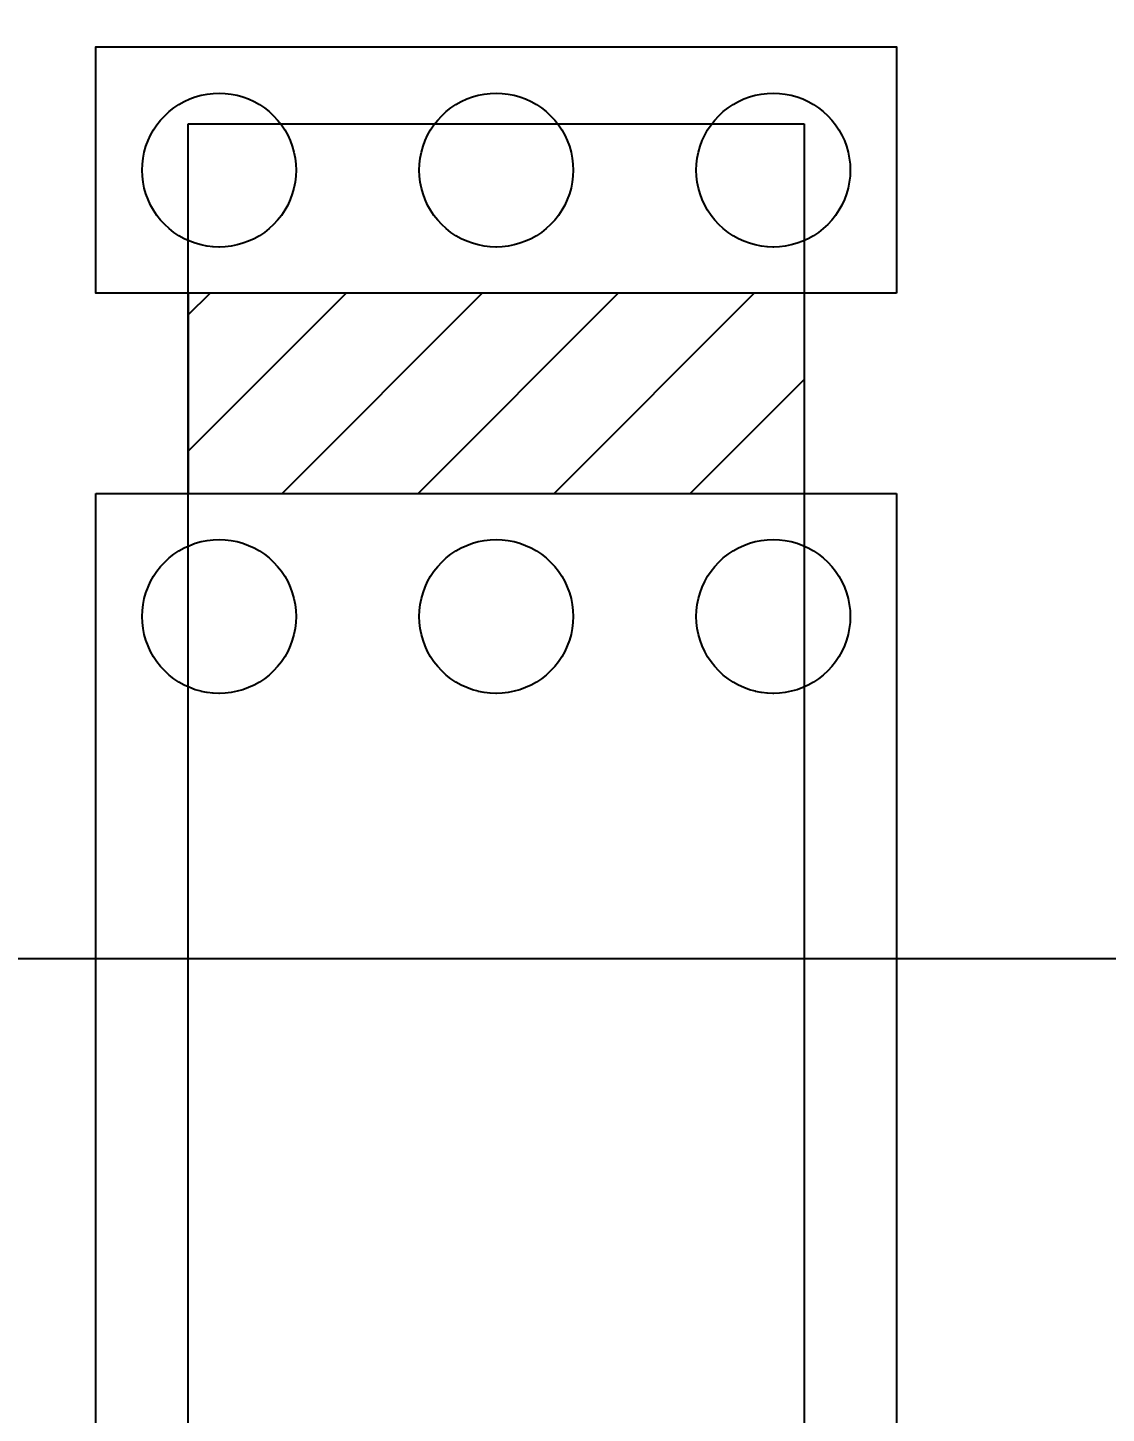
# Model space of a CAD drawing. Extents: x 98 to 785, y 191 to 514.
# Drawn here: x 174.124 to 175.526, y 415.689 to 417.489 of the extents above; entities that cross this region are included whole.
import ezdxf

# ---------------------------------------------------------------- set-up
doc = ezdxf.new("R2010")
doc.units = 0
doc.header["$LTSCALE"] = 12.7
doc.header["$MEASUREMENT"] = 0
doc.header["$PDMODE"] = 2
doc.linetypes.add('PHANTOM', pattern=[2.5, 1.25, -0.25, 0.25, -0.25, 0.25, -0.25])
doc.layers.get('0').update_dxf_attribs({"linetype": 'CONTINUOUS'})
doc.layers.get('DEFPOINTS').update_dxf_attribs({"linetype": 'CONTINUOUS'})
for name, color, linetype in [('SH-01_CU POST', 2, 'CONTINUOUS'), ('SH-01_DIM', 4, 'CONTINUOUS'), ('SH-01_HATCH', 10, 'CONTINUOUS'), ('SH-01_HIDDEN', 6, 'CONTINUOUS'), ('SH-01_NOTES', 3, 'CONTINUOUS'), ('SH-01_OBJECT', 7, 'CONTINUOUS'), ('SH-01_PHANTOM', 1, 'PHANTOM')]:
    doc.layers.add(name, color=color, linetype=linetype)
doc.styles.get("Standard").update_dxf_attribs({"font": 'simplex.shx', "width": 0.82})
doc.dimstyles.get("Standard").update_dxf_attribs({"dimtxt": 0.18, "dimasz": 0.18, "dimexe": 0.18, "dimexo": 0.0625, "dimgap": 0.09, "dimtad": 0, "dimtih": 1, "dimtoh": 1, "dimdec": 4, "dimzin": 0, "dimdsep": 46, "dimtxsty": 'STANDARD', "dimcen": 0.09, "dimadec": 0, "dimazin": 0, "dimtfac": 1, "dimtdec": 4, "dimtofl": 0, "dimtmove": 0, "dimatfit": 3, "dimfxl": 1, "dimtolj": 1, "dimtzin": 0, "dimarcsym": 0})

# ---------------------------------------------------------------- blocks, each defined once
blk = doc.blocks.new('*D20')
at = {"layer": 'DEFPOINTS', "color": 0, "ltscale": 0.05, "transparency": 16777216}
for p in [(149.5331, 453.1989), (149.5331, 440.5842), (445.0331, 347.2642)]:
    blk.add_point(p, dxfattribs=at)
at = {"layer": 'SH-01_DIM', "ltscale": 0.05, "transparency": 16777216}
blk.add_line((149.5331, 443.1242), (149.5331, 453.1989), dxfattribs=at)
at = {"layer": 'SH-01_DIM', "ltscale": 0.05, "transparency": 16777216, "insert": (149.5331, 458.1838), "char_height": 1.524, "attachment_point": 5, "rotation": 90}
blk.add_mtext('\\A1; 147.7500', dxfattribs=at)
blk = doc.blocks.new('_Open30')
at = {"color": 0, "lineweight": -2}
for p, q in [((-1, 0.26795), (0, 0)), ((0, 0), (-1, -0.26795)), ((0, 0), (-1, 0))]:
    blk.add_line(p, q, dxfattribs=at)
blk = doc.blocks.new('*D21')
at = {"layer": 'DEFPOINTS', "color": 0, "ltscale": 0.05, "transparency": 16777216}
for p in [(139.5379, 457.5697), (145.0331, 441.2642), (445.0331, 347.2642)]:
    blk.add_point(p, dxfattribs=at)
at = {"layer": 'SH-01_DIM', "ltscale": 0.05, "transparency": 16777216}
for p, q in [((139.5379, 451.2197), (139.5379, 457.5697)), ((145.0331, 447.6142), (139.5379, 451.2197)), ((145.0331, 443.8042), (145.0331, 447.6142))]:
    blk.add_line(p, q, dxfattribs=at)
at = {"layer": 'SH-01_DIM', "ltscale": 0.05, "transparency": 16777216, "insert": (139.5379, 466.5141), "char_height": 1.524, "attachment_point": 5, "rotation": 90}
blk.add_mtext('\\A1; 150.000±0.0762', dxfattribs=at)
blk = doc.blocks.new('*D57')
at = {"layer": 'DEFPOINTS', "color": 0, "ltscale": 0.05, "transparency": 16777216}
for p in [(173.4331, 453.1989), (173.4331, 423.067), (445.0331, 347.2642)]:
    blk.add_point(p, dxfattribs=at)
at = {"layer": 'SH-01_DIM', "ltscale": 0.05, "transparency": 16777216}
blk.add_line((173.4331, 425.607), (173.4331, 453.1989), dxfattribs=at)
at = {"layer": 'SH-01_DIM', "ltscale": 0.05, "transparency": 16777216, "insert": (173.4331, 458.1838), "char_height": 1.524, "attachment_point": 5, "rotation": 90}
blk.add_mtext('\\A1; 135.8000', dxfattribs=at)
blk = doc.blocks.new('*D58')
at = {"layer": 'DEFPOINTS', "color": 0, "ltscale": 0.05, "transparency": 16777216}
for p in [(163.7331, 453.1989), (163.7331, 423.067), (445.0331, 347.2642)]:
    blk.add_point(p, dxfattribs=at)
at = {"layer": 'SH-01_DIM', "ltscale": 0.05, "transparency": 16777216}
blk.add_line((163.7331, 425.607), (163.7331, 453.1989), dxfattribs=at)
at = {"layer": 'SH-01_DIM', "ltscale": 0.05, "transparency": 16777216, "insert": (163.7331, 458.1838), "char_height": 1.524, "attachment_point": 5, "rotation": 90}
blk.add_mtext('\\A1; 140.6500', dxfattribs=at)
blk = doc.blocks.new('A$C10CC7ADC')
at = {"layer": 'SH-01_HATCH', "ltscale": 0.05}
h = blk.add_hatch(dxfattribs=at)
h.set_pattern_fill('ANSI31', color=256, scale=0.5)
h.set_pattern_definition([(45, (72.676584, -272.79924), (-0.044194174, 0.044194174), [])])
h.paths.add_polyline_path([(2.115, 3.115), (2.115, 2.985), (2.515, 2.985), (2.515, 3.115)])
h.paths.add_polyline_path([(2.515, 2.695), (2.515, 2.825), (2.115, 2.825), (2.115, 2.695)])
h.paths.add_polyline_path([(2.515, 2.405), (2.515, 2.535), (2.115, 2.535), (2.115, 2.405)])
h.paths.add_polyline_path([(2.515, 2.115), (2.515, 2.245), (2.115, 2.245), (2.115, 2.115)])
h.paths.add_polyline_path([(2.815, 2.38), (2.815, 2.25), (3.215, 2.25), (3.215, 2.38)])
h.paths.add_polyline_path([(3.215, 2.85), (3.215, 2.98), (2.815, 2.98), (2.815, 2.85)])
h.paths.add_polyline_path([(3.515, 3.115), (3.515, 2.985), (3.865, 2.985), (3.865, 3.115)])
h.paths.add_polyline_path([(3.515, 2.825), (3.515, 2.695), (3.865, 2.695), (3.865, 2.825)])
h.paths.add_polyline_path([(3.515, 2.535), (3.515, 2.405), (3.865, 2.405), (3.865, 2.535)])
h.paths.add_polyline_path([(3.865, 2.115), (3.865, 2.245), (3.515, 2.245), (3.515, 2.115)])
at = {"ltscale": 0.05}
for p, q in [((2.815, 2.38), (2.815, 2.25)), ((3.215, 2.38), (3.215, 2.25))]:
    blk.add_line(p, q, dxfattribs=at)
at = {"layer": 'SH-01_CU POST'}
for points in [[(2.885, 2.46), (2.88485, 2.45608), (2.88439, 2.45218), (2.88362, 2.44833), (2.88256, 2.44455), (2.8812, 2.44087), (2.87955, 2.4373), (2.87763, 2.43388), (2.87545, 2.43061), (2.87302, 2.42753), (2.87036, 2.42465), (2.86748, 2.42198), (2.86439, 2.41955), (2.86113, 2.41737), (2.8577, 2.41545), (2.85414, 2.41381), (2.85045, 2.41245), (2.84668, 2.41138), (2.84282, 2.41062), (2.83893, 2.41016), (2.83508, 2.41001), (2.83506, 2.41001), (2.83505, 2.41), (2.83496, 2.41), (2.83495, 2.41001), (2.83493, 2.41001), (2.83115, 2.41015), (2.83115, 2.41016), (2.83107, 2.41016), (2.83106, 2.41016), (2.83102, 2.41016), (2.83101, 2.41017), (2.831, 2.41017), (2.82726, 2.41061), (2.82725, 2.41061), (2.82724, 2.41061), (2.82721, 2.41061), (2.82721, 2.41062), (2.82718, 2.41062), (2.82718, 2.41062), (2.82715, 2.41062), (2.82714, 2.41063), (2.82712, 2.41063), (2.82711, 2.41063), (2.82711, 2.41063), (2.82341, 2.41137), (2.8234, 2.41137), (2.82339, 2.41137), (2.82338, 2.41137), (2.82337, 2.41138), (2.82336, 2.41138), (2.82335, 2.41138), (2.82333, 2.41138), (2.82333, 2.41139), (2.82331, 2.41139), (2.8233, 2.41139), (2.8233, 2.41139), (2.82329, 2.4114), (2.82327, 2.4114), (2.82327, 2.4114), (2.82326, 2.4114), (2.81955, 2.41245), (2.81587, 2.41381), (2.8123, 2.41545), (2.80888, 2.41737), (2.80561, 2.41955), (2.80253, 2.42198), (2.79965, 2.42465), (2.79698, 2.42753), (2.79455, 2.43061), (2.79237, 2.43388), (2.79045, 2.4373), (2.78881, 2.44087), (2.78745, 2.44455), (2.78638, 2.44833), (2.78562, 2.45218), (2.78516, 2.45608), (2.785, 2.46), (2.78516, 2.46393), (2.78562, 2.46782), (2.78638, 2.47168), (2.78745, 2.47545), (2.78881, 2.47914), (2.79045, 2.4827), (2.79237, 2.48613), (2.79455, 2.48939), (2.79698, 2.49248), (2.79965, 2.49536), (2.80253, 2.49802), (2.80561, 2.50045), (2.80888, 2.50263), (2.8123, 2.50455), (2.81587, 2.5062), (2.81955, 2.50756), (2.82333, 2.50862), (2.82718, 2.50939), (2.83108, 2.50985), (2.835, 2.51), (2.83893, 2.50985), (2.84282, 2.50939), (2.84668, 2.50862), (2.85045, 2.50756), (2.85414, 2.5062), (2.8577, 2.50455), (2.86113, 2.50263), (2.86439, 2.50045), (2.86748, 2.49802), (2.87036, 2.49536), (2.87302, 2.49248), (2.87545, 2.48939), (2.87763, 2.48613), (2.87955, 2.4827), (2.8812, 2.47914), (2.88256, 2.47545), (2.88362, 2.47168), (2.88439, 2.46782), (2.88485, 2.46393)], [(2.885, 2.46), (2.88485, 2.45608), (2.88439, 2.45218), (2.88362, 2.44833), (2.88256, 2.44455), (2.8812, 2.44087), (2.87955, 2.4373), (2.87763, 2.43388), (2.87545, 2.43061), (2.87302, 2.42753), (2.87036, 2.42465), (2.86748, 2.42198), (2.86439, 2.41955), (2.86113, 2.41737), (2.8577, 2.41545), (2.85414, 2.41381), (2.85045, 2.41245), (2.84668, 2.41138), (2.84282, 2.41062), (2.83893, 2.41016), (2.83508, 2.41001), (2.83506, 2.41001), (2.83505, 2.41), (2.83496, 2.41), (2.83495, 2.41001), (2.83493, 2.41001), (2.83115, 2.41015), (2.83115, 2.41016), (2.83107, 2.41016), (2.83106, 2.41016), (2.83102, 2.41016), (2.83101, 2.41017), (2.831, 2.41017), (2.82726, 2.41061), (2.82725, 2.41061), (2.82724, 2.41061), (2.82721, 2.41061), (2.82721, 2.41062), (2.82718, 2.41062), (2.82718, 2.41062), (2.82715, 2.41062), (2.82714, 2.41063), (2.82712, 2.41063), (2.82711, 2.41063), (2.82711, 2.41063), (2.82341, 2.41137), (2.8234, 2.41137), (2.82339, 2.41137), (2.82338, 2.41137), (2.82337, 2.41138), (2.82336, 2.41138), (2.82335, 2.41138), (2.82333, 2.41138), (2.82333, 2.41139), (2.82331, 2.41139), (2.8233, 2.41139), (2.8233, 2.41139), (2.82329, 2.4114), (2.82327, 2.4114), (2.82327, 2.4114), (2.82326, 2.4114), (2.81955, 2.41245), (2.81587, 2.41381), (2.8123, 2.41545), (2.80888, 2.41737), (2.80561, 2.41955), (2.80253, 2.42198), (2.79965, 2.42465), (2.79698, 2.42753), (2.79455, 2.43061), (2.79237, 2.43388), (2.79045, 2.4373), (2.78881, 2.44087), (2.78745, 2.44455), (2.78638, 2.44833), (2.78562, 2.45218), (2.78516, 2.45608), (2.785, 2.46), (2.78516, 2.46393), (2.78562, 2.46782), (2.78638, 2.47168), (2.78745, 2.47545), (2.78881, 2.47914), (2.79045, 2.4827), (2.79237, 2.48613), (2.79455, 2.48939), (2.79698, 2.49248), (2.79965, 2.49536), (2.80253, 2.49802), (2.80561, 2.50045), (2.80888, 2.50263), (2.8123, 2.50455), (2.81587, 2.5062), (2.81955, 2.50756), (2.82333, 2.50862), (2.82718, 2.50939), (2.83108, 2.50985), (2.835, 2.51), (2.83893, 2.50985), (2.84282, 2.50939), (2.84668, 2.50862), (2.85045, 2.50756), (2.85414, 2.5062), (2.8577, 2.50455), (2.86113, 2.50263), (2.86439, 2.50045), (2.86748, 2.49802), (2.87036, 2.49536), (2.87302, 2.49248), (2.87545, 2.48939), (2.87763, 2.48613), (2.87955, 2.4827), (2.8812, 2.47914), (2.88256, 2.47545), (2.88362, 2.47168), (2.88439, 2.46782), (2.88485, 2.46393)], [(3.065, 2.46), (3.06485, 2.45608), (3.06439, 2.45218), (3.06362, 2.44833), (3.06256, 2.44455), (3.0612, 2.44087), (3.05955, 2.4373), (3.05763, 2.43388), (3.05545, 2.43061), (3.05302, 2.42753), (3.05036, 2.42465), (3.04748, 2.42198), (3.04439, 2.41955), (3.04113, 2.41737), (3.0377, 2.41545), (3.03414, 2.41381), (3.03045, 2.41245), (3.02668, 2.41138), (3.02282, 2.41062), (3.01893, 2.41016), (3.01508, 2.41001), (3.01506, 2.41001), (3.01505, 2.41), (3.01496, 2.41), (3.01495, 2.41001), (3.01493, 2.41001), (3.01115, 2.41015), (3.01115, 2.41016), (3.01107, 2.41016), (3.01106, 2.41016), (3.01102, 2.41016), (3.01101, 2.41017), (3.011, 2.41017), (3.00726, 2.41061), (3.00725, 2.41061), (3.00724, 2.41061), (3.00721, 2.41061), (3.00721, 2.41062), (3.00718, 2.41062), (3.00718, 2.41062), (3.00715, 2.41062), (3.00714, 2.41063), (3.00712, 2.41063), (3.00711, 2.41063), (3.00711, 2.41063), (3.00341, 2.41137), (3.0034, 2.41137), (3.00339, 2.41137), (3.00338, 2.41137), (3.00337, 2.41138), (3.00336, 2.41138), (3.00335, 2.41138), (3.00333, 2.41138), (3.00333, 2.41139), (3.00331, 2.41139), (3.0033, 2.41139), (3.0033, 2.41139), (3.00329, 2.4114), (3.00327, 2.4114), (3.00327, 2.4114), (3.00326, 2.4114), (2.99955, 2.41245), (2.99587, 2.41381), (2.9923, 2.41545), (2.98888, 2.41737), (2.98561, 2.41955), (2.98253, 2.42198), (2.97965, 2.42465), (2.97698, 2.42753), (2.97455, 2.43061), (2.97237, 2.43388), (2.97045, 2.4373), (2.96881, 2.44087), (2.96745, 2.44455), (2.96638, 2.44833), (2.96562, 2.45218), (2.96516, 2.45608), (2.965, 2.46), (2.96516, 2.46393), (2.96562, 2.46782), (2.96638, 2.47168), (2.96745, 2.47545), (2.96881, 2.47914), (2.97045, 2.4827), (2.97237, 2.48613), (2.97455, 2.48939), (2.97698, 2.49248), (2.97965, 2.49536), (2.98253, 2.49802), (2.98561, 2.50045), (2.98888, 2.50263), (2.9923, 2.50455), (2.99587, 2.5062), (2.99955, 2.50756), (3.00333, 2.50862), (3.00718, 2.50939), (3.01108, 2.50985), (3.015, 2.51), (3.01893, 2.50985), (3.02282, 2.50939), (3.02668, 2.50862), (3.03045, 2.50756), (3.03414, 2.5062), (3.0377, 2.50455), (3.04113, 2.50263), (3.04439, 2.50045), (3.04748, 2.49802), (3.05036, 2.49536), (3.05302, 2.49248), (3.05545, 2.48939), (3.05763, 2.48613), (3.05955, 2.4827), (3.0612, 2.47914), (3.06256, 2.47545), (3.06362, 2.47168), (3.06439, 2.46782), (3.06485, 2.46393)], [(3.065, 2.46), (3.06485, 2.45608), (3.06439, 2.45218), (3.06362, 2.44833), (3.06256, 2.44455), (3.0612, 2.44087), (3.05955, 2.4373), (3.05763, 2.43388), (3.05545, 2.43061), (3.05302, 2.42753), (3.05036, 2.42465), (3.04748, 2.42198), (3.04439, 2.41955), (3.04113, 2.41737), (3.0377, 2.41545), (3.03414, 2.41381), (3.03045, 2.41245), (3.02668, 2.41138), (3.02282, 2.41062), (3.01893, 2.41016), (3.01508, 2.41001), (3.01506, 2.41001), (3.01505, 2.41), (3.01496, 2.41), (3.01495, 2.41001), (3.01493, 2.41001), (3.01115, 2.41015), (3.01115, 2.41016), (3.01107, 2.41016), (3.01106, 2.41016), (3.01102, 2.41016), (3.01101, 2.41017), (3.011, 2.41017), (3.00726, 2.41061), (3.00725, 2.41061), (3.00724, 2.41061), (3.00721, 2.41061), (3.00721, 2.41062), (3.00718, 2.41062), (3.00718, 2.41062), (3.00715, 2.41062), (3.00714, 2.41063), (3.00712, 2.41063), (3.00711, 2.41063), (3.00711, 2.41063), (3.00341, 2.41137), (3.0034, 2.41137), (3.00339, 2.41137), (3.00338, 2.41137), (3.00337, 2.41138), (3.00336, 2.41138), (3.00335, 2.41138), (3.00333, 2.41138), (3.00333, 2.41139), (3.00331, 2.41139), (3.0033, 2.41139), (3.0033, 2.41139), (3.00329, 2.4114), (3.00327, 2.4114), (3.00327, 2.4114), (3.00326, 2.4114), (2.99955, 2.41245), (2.99587, 2.41381), (2.9923, 2.41545), (2.98888, 2.41737), (2.98561, 2.41955), (2.98253, 2.42198), (2.97965, 2.42465), (2.97698, 2.42753), (2.97455, 2.43061), (2.97237, 2.43388), (2.97045, 2.4373), (2.96881, 2.44087), (2.96745, 2.44455), (2.96638, 2.44833), (2.96562, 2.45218), (2.96516, 2.45608), (2.965, 2.46), (2.96516, 2.46393), (2.96562, 2.46782), (2.96638, 2.47168), (2.96745, 2.47545), (2.96881, 2.47914), (2.97045, 2.4827), (2.97237, 2.48613), (2.97455, 2.48939), (2.97698, 2.49248), (2.97965, 2.49536), (2.98253, 2.49802), (2.98561, 2.50045), (2.98888, 2.50263), (2.9923, 2.50455), (2.99587, 2.5062), (2.99955, 2.50756), (3.00333, 2.50862), (3.00718, 2.50939), (3.01108, 2.50985), (3.015, 2.51), (3.01893, 2.50985), (3.02282, 2.50939), (3.02668, 2.50862), (3.03045, 2.50756), (3.03414, 2.5062), (3.0377, 2.50455), (3.04113, 2.50263), (3.04439, 2.50045), (3.04748, 2.49802), (3.05036, 2.49536), (3.05302, 2.49248), (3.05545, 2.48939), (3.05763, 2.48613), (3.05955, 2.4827), (3.0612, 2.47914), (3.06256, 2.47545), (3.06362, 2.47168), (3.06439, 2.46782), (3.06485, 2.46393)], [(3.245, 2.46), (3.24485, 2.45608), (3.24439, 2.45218), (3.24362, 2.44833), (3.24256, 2.44455), (3.2412, 2.44087), (3.23955, 2.4373), (3.23763, 2.43388), (3.23545, 2.43061), (3.23302, 2.42753), (3.23036, 2.42465), (3.22748, 2.42198), (3.22439, 2.41955), (3.22113, 2.41737), (3.2177, 2.41545), (3.21414, 2.41381), (3.21045, 2.41245), (3.20668, 2.41138), (3.20282, 2.41062), (3.19893, 2.41016), (3.19508, 2.41001), (3.19506, 2.41001), (3.19505, 2.41), (3.19496, 2.41), (3.19495, 2.41001), (3.19493, 2.41001), (3.19115, 2.41015), (3.19115, 2.41016), (3.19107, 2.41016), (3.19106, 2.41016), (3.19102, 2.41016), (3.19101, 2.41017), (3.191, 2.41017), (3.18726, 2.41061), (3.18725, 2.41061), (3.18724, 2.41061), (3.18721, 2.41061), (3.18721, 2.41062), (3.18718, 2.41062), (3.18718, 2.41062), (3.18715, 2.41062), (3.18714, 2.41063), (3.18712, 2.41063), (3.18711, 2.41063), (3.18711, 2.41063), (3.18341, 2.41137), (3.1834, 2.41137), (3.18339, 2.41137), (3.18338, 2.41137), (3.18337, 2.41138), (3.18336, 2.41138), (3.18335, 2.41138), (3.18333, 2.41138), (3.18333, 2.41139), (3.18331, 2.41139), (3.1833, 2.41139), (3.1833, 2.41139), (3.18329, 2.4114), (3.18327, 2.4114), (3.18327, 2.4114), (3.18326, 2.4114), (3.17955, 2.41245), (3.17587, 2.41381), (3.1723, 2.41545), (3.16888, 2.41737), (3.16561, 2.41955), (3.16253, 2.42198), (3.15965, 2.42465), (3.15698, 2.42753), (3.15455, 2.43061), (3.15237, 2.43388), (3.15045, 2.4373), (3.14881, 2.44087), (3.14745, 2.44455), (3.14638, 2.44833), (3.14562, 2.45218), (3.14516, 2.45608), (3.145, 2.46), (3.14516, 2.46393), (3.14562, 2.46782), (3.14638, 2.47168), (3.14745, 2.47545), (3.14881, 2.47914), (3.15045, 2.4827), (3.15237, 2.48613), (3.15455, 2.48939), (3.15698, 2.49248), (3.15965, 2.49536), (3.16253, 2.49802), (3.16561, 2.50045), (3.16888, 2.50263), (3.1723, 2.50455), (3.17587, 2.5062), (3.17955, 2.50756), (3.18333, 2.50862), (3.18718, 2.50939), (3.19108, 2.50985), (3.195, 2.51), (3.19893, 2.50985), (3.20282, 2.50939), (3.20668, 2.50862), (3.21045, 2.50756), (3.21414, 2.5062), (3.2177, 2.50455), (3.22113, 2.50263), (3.22439, 2.50045), (3.22748, 2.49802), (3.23036, 2.49536), (3.23302, 2.49248), (3.23545, 2.48939), (3.23763, 2.48613), (3.23955, 2.4827), (3.2412, 2.47914), (3.24256, 2.47545), (3.24362, 2.47168), (3.24439, 2.46782), (3.24485, 2.46393)], [(3.245, 2.46), (3.24485, 2.45608), (3.24439, 2.45218), (3.24362, 2.44833), (3.24256, 2.44455), (3.2412, 2.44087), (3.23955, 2.4373), (3.23763, 2.43388), (3.23545, 2.43061), (3.23302, 2.42753), (3.23036, 2.42465), (3.22748, 2.42198), (3.22439, 2.41955), (3.22113, 2.41737), (3.2177, 2.41545), (3.21414, 2.41381), (3.21045, 2.41245), (3.20668, 2.41138), (3.20282, 2.41062), (3.19893, 2.41016), (3.19508, 2.41001), (3.19506, 2.41001), (3.19505, 2.41), (3.19496, 2.41), (3.19495, 2.41001), (3.19493, 2.41001), (3.19115, 2.41015), (3.19115, 2.41016), (3.19107, 2.41016), (3.19106, 2.41016), (3.19102, 2.41016), (3.19101, 2.41017), (3.191, 2.41017), (3.18726, 2.41061), (3.18725, 2.41061), (3.18724, 2.41061), (3.18721, 2.41061), (3.18721, 2.41062), (3.18718, 2.41062), (3.18718, 2.41062), (3.18715, 2.41062), (3.18714, 2.41063), (3.18712, 2.41063), (3.18711, 2.41063), (3.18711, 2.41063), (3.18341, 2.41137), (3.1834, 2.41137), (3.18339, 2.41137), (3.18338, 2.41137), (3.18337, 2.41138), (3.18336, 2.41138), (3.18335, 2.41138), (3.18333, 2.41138), (3.18333, 2.41139), (3.18331, 2.41139), (3.1833, 2.41139), (3.1833, 2.41139), (3.18329, 2.4114), (3.18327, 2.4114), (3.18327, 2.4114), (3.18326, 2.4114), (3.17955, 2.41245), (3.17587, 2.41381), (3.1723, 2.41545), (3.16888, 2.41737), (3.16561, 2.41955), (3.16253, 2.42198), (3.15965, 2.42465), (3.15698, 2.42753), (3.15455, 2.43061), (3.15237, 2.43388), (3.15045, 2.4373), (3.14881, 2.44087), (3.14745, 2.44455), (3.14638, 2.44833), (3.14562, 2.45218), (3.14516, 2.45608), (3.145, 2.46), (3.14516, 2.46393), (3.14562, 2.46782), (3.14638, 2.47168), (3.14745, 2.47545), (3.14881, 2.47914), (3.15045, 2.4827), (3.15237, 2.48613), (3.15455, 2.48939), (3.15698, 2.49248), (3.15965, 2.49536), (3.16253, 2.49802), (3.16561, 2.50045), (3.16888, 2.50263), (3.1723, 2.50455), (3.17587, 2.5062), (3.17955, 2.50756), (3.18333, 2.50862), (3.18718, 2.50939), (3.19108, 2.50985), (3.195, 2.51), (3.19893, 2.50985), (3.20282, 2.50939), (3.20668, 2.50862), (3.21045, 2.50756), (3.21414, 2.5062), (3.2177, 2.50455), (3.22113, 2.50263), (3.22439, 2.50045), (3.22748, 2.49802), (3.23036, 2.49536), (3.23302, 2.49248), (3.23545, 2.48939), (3.23763, 2.48613), (3.23955, 2.4827), (3.2412, 2.47914), (3.24256, 2.47545), (3.24362, 2.47168), (3.24439, 2.46782), (3.24485, 2.46393)], [(2.885, 2.17), (2.88485, 2.16608), (2.88439, 2.16218), (2.88362, 2.15833), (2.88256, 2.15455), (2.8812, 2.15087), (2.87955, 2.1473), (2.87763, 2.14388), (2.87545, 2.14061), (2.87302, 2.13753), (2.87036, 2.13465), (2.86748, 2.13198), (2.86439, 2.12955), (2.86113, 2.12737), (2.8577, 2.12545), (2.85414, 2.12381), (2.85045, 2.12245), (2.84668, 2.12138), (2.84282, 2.12062), (2.83893, 2.12016), (2.83508, 2.12001), (2.83506, 2.12001), (2.83505, 2.12), (2.83496, 2.12), (2.83495, 2.12001), (2.83493, 2.12001), (2.83115, 2.12015), (2.83115, 2.12016), (2.83107, 2.12016), (2.83106, 2.12016), (2.83102, 2.12016), (2.83101, 2.12017), (2.831, 2.12017), (2.82726, 2.12061), (2.82725, 2.12061), (2.82724, 2.12061), (2.82721, 2.12061), (2.82721, 2.12062), (2.82718, 2.12062), (2.82718, 2.12062), (2.82715, 2.12062), (2.82714, 2.12063), (2.82712, 2.12063), (2.82711, 2.12063), (2.82711, 2.12063), (2.82341, 2.12137), (2.8234, 2.12137), (2.82339, 2.12137), (2.82338, 2.12137), (2.82337, 2.12138), (2.82336, 2.12138), (2.82335, 2.12138), (2.82333, 2.12138), (2.82333, 2.12139), (2.82331, 2.12139), (2.8233, 2.12139), (2.8233, 2.12139), (2.82329, 2.1214), (2.82327, 2.1214), (2.82327, 2.1214), (2.82326, 2.1214), (2.81955, 2.12245), (2.81587, 2.12381), (2.8123, 2.12545), (2.80888, 2.12737), (2.80561, 2.12955), (2.80253, 2.13198), (2.79965, 2.13465), (2.79698, 2.13753), (2.79455, 2.14061), (2.79237, 2.14388), (2.79045, 2.1473), (2.78881, 2.15087), (2.78745, 2.15455), (2.78638, 2.15833), (2.78562, 2.16218), (2.78516, 2.16608), (2.785, 2.17), (2.78516, 2.17393), (2.78562, 2.17782), (2.78638, 2.18168), (2.78745, 2.18545), (2.78881, 2.18914), (2.79045, 2.1927), (2.79237, 2.19613), (2.79455, 2.19939), (2.79698, 2.20248), (2.79965, 2.20536), (2.80253, 2.20802), (2.80561, 2.21045), (2.80888, 2.21263), (2.8123, 2.21455), (2.81587, 2.2162), (2.81955, 2.21756), (2.82333, 2.21862), (2.82718, 2.21939), (2.83108, 2.21985), (2.835, 2.22), (2.83893, 2.21985), (2.84282, 2.21939), (2.84668, 2.21862), (2.85045, 2.21756), (2.85414, 2.2162), (2.8577, 2.21455), (2.86113, 2.21263), (2.86439, 2.21045), (2.86748, 2.20802), (2.87036, 2.20536), (2.87302, 2.20248), (2.87545, 2.19939), (2.87763, 2.19613), (2.87955, 2.1927), (2.8812, 2.18914), (2.88256, 2.18545), (2.88362, 2.18168), (2.88439, 2.17782), (2.88485, 2.17393)], [(2.885, 2.17), (2.88485, 2.16608), (2.88439, 2.16218), (2.88362, 2.15833), (2.88256, 2.15455), (2.8812, 2.15087), (2.87955, 2.1473), (2.87763, 2.14388), (2.87545, 2.14061), (2.87302, 2.13753), (2.87036, 2.13465), (2.86748, 2.13198), (2.86439, 2.12955), (2.86113, 2.12737), (2.8577, 2.12545), (2.85414, 2.12381), (2.85045, 2.12245), (2.84668, 2.12138), (2.84282, 2.12062), (2.83893, 2.12016), (2.83508, 2.12001), (2.83506, 2.12001), (2.83505, 2.12), (2.83496, 2.12), (2.83495, 2.12001), (2.83493, 2.12001), (2.83115, 2.12015), (2.83115, 2.12016), (2.83107, 2.12016), (2.83106, 2.12016), (2.83102, 2.12016), (2.83101, 2.12017), (2.831, 2.12017), (2.82726, 2.12061), (2.82725, 2.12061), (2.82724, 2.12061), (2.82721, 2.12061), (2.82721, 2.12062), (2.82718, 2.12062), (2.82718, 2.12062), (2.82715, 2.12062), (2.82714, 2.12063), (2.82712, 2.12063), (2.82711, 2.12063), (2.82711, 2.12063), (2.82341, 2.12137), (2.8234, 2.12137), (2.82339, 2.12137), (2.82338, 2.12137), (2.82337, 2.12138), (2.82336, 2.12138), (2.82335, 2.12138), (2.82333, 2.12138), (2.82333, 2.12139), (2.82331, 2.12139), (2.8233, 2.12139), (2.8233, 2.12139), (2.82329, 2.1214), (2.82327, 2.1214), (2.82327, 2.1214), (2.82326, 2.1214), (2.81955, 2.12245), (2.81587, 2.12381), (2.8123, 2.12545), (2.80888, 2.12737), (2.80561, 2.12955), (2.80253, 2.13198), (2.79965, 2.13465), (2.79698, 2.13753), (2.79455, 2.14061), (2.79237, 2.14388), (2.79045, 2.1473), (2.78881, 2.15087), (2.78745, 2.15455), (2.78638, 2.15833), (2.78562, 2.16218), (2.78516, 2.16608), (2.785, 2.17), (2.78516, 2.17393), (2.78562, 2.17782), (2.78638, 2.18168), (2.78745, 2.18545), (2.78881, 2.18914), (2.79045, 2.1927), (2.79237, 2.19613), (2.79455, 2.19939), (2.79698, 2.20248), (2.79965, 2.20536), (2.80253, 2.20802), (2.80561, 2.21045), (2.80888, 2.21263), (2.8123, 2.21455), (2.81587, 2.2162), (2.81955, 2.21756), (2.82333, 2.21862), (2.82718, 2.21939), (2.83108, 2.21985), (2.835, 2.22), (2.83893, 2.21985), (2.84282, 2.21939), (2.84668, 2.21862), (2.85045, 2.21756), (2.85414, 2.2162), (2.8577, 2.21455), (2.86113, 2.21263), (2.86439, 2.21045), (2.86748, 2.20802), (2.87036, 2.20536), (2.87302, 2.20248), (2.87545, 2.19939), (2.87763, 2.19613), (2.87955, 2.1927), (2.8812, 2.18914), (2.88256, 2.18545), (2.88362, 2.18168), (2.88439, 2.17782), (2.88485, 2.17393)], [(3.065, 2.17), (3.06485, 2.16608), (3.06439, 2.16218), (3.06362, 2.15833), (3.06256, 2.15455), (3.0612, 2.15087), (3.05955, 2.1473), (3.05763, 2.14388), (3.05545, 2.14061), (3.05302, 2.13753), (3.05036, 2.13465), (3.04748, 2.13198), (3.04439, 2.12955), (3.04113, 2.12737), (3.0377, 2.12545), (3.03414, 2.12381), (3.03045, 2.12245), (3.02668, 2.12138), (3.02282, 2.12062), (3.01893, 2.12016), (3.01508, 2.12001), (3.01506, 2.12001), (3.01505, 2.12), (3.01496, 2.12), (3.01495, 2.12001), (3.01493, 2.12001), (3.01115, 2.12015), (3.01115, 2.12016), (3.01107, 2.12016), (3.01106, 2.12016), (3.01102, 2.12016), (3.01101, 2.12017), (3.011, 2.12017), (3.00726, 2.12061), (3.00725, 2.12061), (3.00724, 2.12061), (3.00721, 2.12061), (3.00721, 2.12062), (3.00718, 2.12062), (3.00718, 2.12062), (3.00715, 2.12062), (3.00714, 2.12063), (3.00712, 2.12063), (3.00711, 2.12063), (3.00711, 2.12063), (3.00341, 2.12137), (3.0034, 2.12137), (3.00339, 2.12137), (3.00338, 2.12137), (3.00337, 2.12138), (3.00336, 2.12138), (3.00335, 2.12138), (3.00333, 2.12138), (3.00333, 2.12139), (3.00331, 2.12139), (3.0033, 2.12139), (3.0033, 2.12139), (3.00329, 2.1214), (3.00327, 2.1214), (3.00327, 2.1214), (3.00326, 2.1214), (2.99955, 2.12245), (2.99587, 2.12381), (2.9923, 2.12545), (2.98888, 2.12737), (2.98561, 2.12955), (2.98253, 2.13198), (2.97965, 2.13465), (2.97698, 2.13753), (2.97455, 2.14061), (2.97237, 2.14388), (2.97045, 2.1473), (2.96881, 2.15087), (2.96745, 2.15455), (2.96638, 2.15833), (2.96562, 2.16218), (2.96516, 2.16608), (2.965, 2.17), (2.96516, 2.17393), (2.96562, 2.17782), (2.96638, 2.18168), (2.96745, 2.18545), (2.96881, 2.18914), (2.97045, 2.1927), (2.97237, 2.19613), (2.97455, 2.19939), (2.97698, 2.20248), (2.97965, 2.20536), (2.98253, 2.20802), (2.98561, 2.21045), (2.98888, 2.21263), (2.9923, 2.21455), (2.99587, 2.2162), (2.99955, 2.21756), (3.00333, 2.21862), (3.00718, 2.21939), (3.01108, 2.21985), (3.015, 2.22), (3.01893, 2.21985), (3.02282, 2.21939), (3.02668, 2.21862), (3.03045, 2.21756), (3.03414, 2.2162), (3.0377, 2.21455), (3.04113, 2.21263), (3.04439, 2.21045), (3.04748, 2.20802), (3.05036, 2.20536), (3.05302, 2.20248), (3.05545, 2.19939), (3.05763, 2.19613), (3.05955, 2.1927), (3.0612, 2.18914), (3.06256, 2.18545), (3.06362, 2.18168), (3.06439, 2.17782), (3.06485, 2.17393)], [(3.065, 2.17), (3.06485, 2.16608), (3.06439, 2.16218), (3.06362, 2.15833), (3.06256, 2.15455), (3.0612, 2.15087), (3.05955, 2.1473), (3.05763, 2.14388), (3.05545, 2.14061), (3.05302, 2.13753), (3.05036, 2.13465), (3.04748, 2.13198), (3.04439, 2.12955), (3.04113, 2.12737), (3.0377, 2.12545), (3.03414, 2.12381), (3.03045, 2.12245), (3.02668, 2.12138), (3.02282, 2.12062), (3.01893, 2.12016), (3.01508, 2.12001), (3.01506, 2.12001), (3.01505, 2.12), (3.01496, 2.12), (3.01495, 2.12001), (3.01493, 2.12001), (3.01115, 2.12015), (3.01115, 2.12016), (3.01107, 2.12016), (3.01106, 2.12016), (3.01102, 2.12016), (3.01101, 2.12017), (3.011, 2.12017), (3.00726, 2.12061), (3.00725, 2.12061), (3.00724, 2.12061), (3.00721, 2.12061), (3.00721, 2.12062), (3.00718, 2.12062), (3.00718, 2.12062), (3.00715, 2.12062), (3.00714, 2.12063), (3.00712, 2.12063), (3.00711, 2.12063), (3.00711, 2.12063), (3.00341, 2.12137), (3.0034, 2.12137), (3.00339, 2.12137), (3.00338, 2.12137), (3.00337, 2.12138), (3.00336, 2.12138), (3.00335, 2.12138), (3.00333, 2.12138), (3.00333, 2.12139), (3.00331, 2.12139), (3.0033, 2.12139), (3.0033, 2.12139), (3.00329, 2.1214), (3.00327, 2.1214), (3.00327, 2.1214), (3.00326, 2.1214), (2.99955, 2.12245), (2.99587, 2.12381), (2.9923, 2.12545), (2.98888, 2.12737), (2.98561, 2.12955), (2.98253, 2.13198), (2.97965, 2.13465), (2.97698, 2.13753), (2.97455, 2.14061), (2.97237, 2.14388), (2.97045, 2.1473), (2.96881, 2.15087), (2.96745, 2.15455), (2.96638, 2.15833), (2.96562, 2.16218), (2.96516, 2.16608), (2.965, 2.17), (2.96516, 2.17393), (2.96562, 2.17782), (2.96638, 2.18168), (2.96745, 2.18545), (2.96881, 2.18914), (2.97045, 2.1927), (2.97237, 2.19613), (2.97455, 2.19939), (2.97698, 2.20248), (2.97965, 2.20536), (2.98253, 2.20802), (2.98561, 2.21045), (2.98888, 2.21263), (2.9923, 2.21455), (2.99587, 2.2162), (2.99955, 2.21756), (3.00333, 2.21862), (3.00718, 2.21939), (3.01108, 2.21985), (3.015, 2.22), (3.01893, 2.21985), (3.02282, 2.21939), (3.02668, 2.21862), (3.03045, 2.21756), (3.03414, 2.2162), (3.0377, 2.21455), (3.04113, 2.21263), (3.04439, 2.21045), (3.04748, 2.20802), (3.05036, 2.20536), (3.05302, 2.20248), (3.05545, 2.19939), (3.05763, 2.19613), (3.05955, 2.1927), (3.0612, 2.18914), (3.06256, 2.18545), (3.06362, 2.18168), (3.06439, 2.17782), (3.06485, 2.17393)], [(3.245, 2.17), (3.24485, 2.16608), (3.24439, 2.16218), (3.24362, 2.15833), (3.24256, 2.15455), (3.2412, 2.15087), (3.23955, 2.1473), (3.23763, 2.14388), (3.23545, 2.14061), (3.23302, 2.13753), (3.23036, 2.13465), (3.22748, 2.13198), (3.22439, 2.12955), (3.22113, 2.12737), (3.2177, 2.12545), (3.21414, 2.12381), (3.21045, 2.12245), (3.20668, 2.12138), (3.20282, 2.12062), (3.19893, 2.12016), (3.19508, 2.12001), (3.19506, 2.12001), (3.19505, 2.12), (3.19496, 2.12), (3.19495, 2.12001), (3.19493, 2.12001), (3.19115, 2.12015), (3.19115, 2.12016), (3.19107, 2.12016), (3.19106, 2.12016), (3.19102, 2.12016), (3.19101, 2.12017), (3.191, 2.12017), (3.18726, 2.12061), (3.18725, 2.12061), (3.18724, 2.12061), (3.18721, 2.12061), (3.18721, 2.12062), (3.18718, 2.12062), (3.18718, 2.12062), (3.18715, 2.12062), (3.18714, 2.12063), (3.18712, 2.12063), (3.18711, 2.12063), (3.18711, 2.12063), (3.18341, 2.12137), (3.1834, 2.12137), (3.18339, 2.12137), (3.18338, 2.12137), (3.18337, 2.12138), (3.18336, 2.12138), (3.18335, 2.12138), (3.18333, 2.12138), (3.18333, 2.12139), (3.18331, 2.12139), (3.1833, 2.12139), (3.1833, 2.12139), (3.18329, 2.1214), (3.18327, 2.1214), (3.18327, 2.1214), (3.18326, 2.1214), (3.17955, 2.12245), (3.17587, 2.12381), (3.1723, 2.12545), (3.16888, 2.12737), (3.16561, 2.12955), (3.16253, 2.13198), (3.15965, 2.13465), (3.15698, 2.13753), (3.15455, 2.14061), (3.15237, 2.14388), (3.15045, 2.1473), (3.14881, 2.15087), (3.14745, 2.15455), (3.14638, 2.15833), (3.14562, 2.16218), (3.14516, 2.16608), (3.145, 2.17), (3.14516, 2.17393), (3.14562, 2.17782), (3.14638, 2.18168), (3.14745, 2.18545), (3.14881, 2.18914), (3.15045, 2.1927), (3.15237, 2.19613), (3.15455, 2.19939), (3.15698, 2.20248), (3.15965, 2.20536), (3.16253, 2.20802), (3.16561, 2.21045), (3.16888, 2.21263), (3.1723, 2.21455), (3.17587, 2.2162), (3.17955, 2.21756), (3.18333, 2.21862), (3.18718, 2.21939), (3.19108, 2.21985), (3.195, 2.22), (3.19893, 2.21985), (3.20282, 2.21939), (3.20668, 2.21862), (3.21045, 2.21756), (3.21414, 2.2162), (3.2177, 2.21455), (3.22113, 2.21263), (3.22439, 2.21045), (3.22748, 2.20802), (3.23036, 2.20536), (3.23302, 2.20248), (3.23545, 2.19939), (3.23763, 2.19613), (3.23955, 2.1927), (3.2412, 2.18914), (3.24256, 2.18545), (3.24362, 2.18168), (3.24439, 2.17782), (3.24485, 2.17393)], [(3.245, 2.17), (3.24485, 2.16608), (3.24439, 2.16218), (3.24362, 2.15833), (3.24256, 2.15455), (3.2412, 2.15087), (3.23955, 2.1473), (3.23763, 2.14388), (3.23545, 2.14061), (3.23302, 2.13753), (3.23036, 2.13465), (3.22748, 2.13198), (3.22439, 2.12955), (3.22113, 2.12737), (3.2177, 2.12545), (3.21414, 2.12381), (3.21045, 2.12245), (3.20668, 2.12138), (3.20282, 2.12062), (3.19893, 2.12016), (3.19508, 2.12001), (3.19506, 2.12001), (3.19505, 2.12), (3.19496, 2.12), (3.19495, 2.12001), (3.19493, 2.12001), (3.19115, 2.12015), (3.19115, 2.12016), (3.19107, 2.12016), (3.19106, 2.12016), (3.19102, 2.12016), (3.19101, 2.12017), (3.191, 2.12017), (3.18726, 2.12061), (3.18725, 2.12061), (3.18724, 2.12061), (3.18721, 2.12061), (3.18721, 2.12062), (3.18718, 2.12062), (3.18718, 2.12062), (3.18715, 2.12062), (3.18714, 2.12063), (3.18712, 2.12063), (3.18711, 2.12063), (3.18711, 2.12063), (3.18341, 2.12137), (3.1834, 2.12137), (3.18339, 2.12137), (3.18338, 2.12137), (3.18337, 2.12138), (3.18336, 2.12138), (3.18335, 2.12138), (3.18333, 2.12138), (3.18333, 2.12139), (3.18331, 2.12139), (3.1833, 2.12139), (3.1833, 2.12139), (3.18329, 2.1214), (3.18327, 2.1214), (3.18327, 2.1214), (3.18326, 2.1214), (3.17955, 2.12245), (3.17587, 2.12381), (3.1723, 2.12545), (3.16888, 2.12737), (3.16561, 2.12955), (3.16253, 2.13198), (3.15965, 2.13465), (3.15698, 2.13753), (3.15455, 2.14061), (3.15237, 2.14388), (3.15045, 2.1473), (3.14881, 2.15087), (3.14745, 2.15455), (3.14638, 2.15833), (3.14562, 2.16218), (3.14516, 2.16608), (3.145, 2.17), (3.14516, 2.17393), (3.14562, 2.17782), (3.14638, 2.18168), (3.14745, 2.18545), (3.14881, 2.18914), (3.15045, 2.1927), (3.15237, 2.19613), (3.15455, 2.19939), (3.15698, 2.20248), (3.15965, 2.20536), (3.16253, 2.20802), (3.16561, 2.21045), (3.16888, 2.21263), (3.1723, 2.21455), (3.17587, 2.2162), (3.17955, 2.21756), (3.18333, 2.21862), (3.18718, 2.21939), (3.19108, 2.21985), (3.195, 2.22), (3.19893, 2.21985), (3.20282, 2.21939), (3.20668, 2.21862), (3.21045, 2.21756), (3.21414, 2.2162), (3.2177, 2.21455), (3.22113, 2.21263), (3.22439, 2.21045), (3.22748, 2.20802), (3.23036, 2.20536), (3.23302, 2.20248), (3.23545, 2.19939), (3.23763, 2.19613), (3.23955, 2.1927), (3.2412, 2.18914), (3.24256, 2.18545), (3.24362, 2.18168), (3.24439, 2.17782), (3.24485, 2.17393)]]:
    blk.add_lwpolyline(points, close=True, dxfattribs=at)
at = {"layer": 'SH-01_HIDDEN'}
for p, q in [((2.815, 1.265), (2.815, 2.49)), ((2.815, 2.49), (3.215, 2.49)), ((3.215, 2.49), (3.215, 1.265))]:
    blk.add_line(p, q, dxfattribs=at)
at = {"layer": 'SH-01_OBJECT'}
for p, q in [((2.755, 2.25), (3.275, 2.25)), ((2.755, 1.545), (2.755, 2.25)), ((3.275, 2.25), (3.275, 1.545))]:
    blk.add_line(p, q, dxfattribs=at)
blk.add_lwpolyline([(3.275, 2.38), (2.755, 2.38), (2.755, 2.54), (3.275, 2.54)], close=True, dxfattribs=at)
at = {"layer": 'SH-01_PHANTOM'}
blk.add_lwpolyline([(4.05434, 1.9475), (0.80434, 1.9475), (0.80434, 3.2825), (4.05434, 3.2825)], close=True, dxfattribs=at)
blk = doc.blocks.new('*D17')
at = {"layer": 'DEFPOINTS', "color": 0, "ltscale": 0.05, "transparency": 16777216}
for p in [(137.2119, 417.6142), (163.7331, 417.6142), (445.0331, 347.2642)]:
    blk.add_point(p, dxfattribs=at)
at = {"layer": 'SH-01_DIM', "ltscale": 0.05, "transparency": 16777216}
blk.add_line((161.1931, 417.6142), (137.2119, 417.6142), dxfattribs=at)
at = {"layer": 'SH-01_DIM', "ltscale": 0.05, "transparency": 16777216, "insert": (132.8221, 417.6142), "char_height": 1.524, "attachment_point": 5}
blk.add_mtext('\\A1; 35.1750', dxfattribs=at)
blk = doc.blocks.new('*D18')
at = {"layer": 'DEFPOINTS', "color": 0, "ltscale": 0.05, "transparency": 16777216}
for p in [(137.2119, 424.3142), (163.7331, 424.3142), (445.0331, 347.2642)]:
    blk.add_point(p, dxfattribs=at)
at = {"layer": 'SH-01_DIM', "ltscale": 0.05, "transparency": 16777216}
blk.add_line((161.1931, 424.3142), (137.2119, 424.3142), dxfattribs=at)
at = {"layer": 'SH-01_DIM', "ltscale": 0.05, "transparency": 16777216, "insert": (132.7031, 424.3142), "char_height": 1.524, "attachment_point": 5}
blk.add_mtext('\\A1; 38.5250', dxfattribs=at)

msp = doc.modelspace()

# ---------------------------------------------------------------- hatches: boundary and pattern name
at = {"layer": 'SH-01_NOTES', "ltscale": 0.05}
h = msp.add_hatch(dxfattribs=at)
h.set_pattern_fill('ANSI31', color=256, scale=2)
h.set_pattern_definition([(45, (1011.9119, 132.30358), (-0.176776695, 0.176776695), [])])
h.paths.add_polyline_path([(629.55813, 259.96424), (626.30813, 259.96424), (626.30813, 256.96424), (629.55813, 256.96424)], flags=0)
h.paths.add_polyline_path([(151.48313, 433.81424), (738.58313, 433.81424), (738.58313, 260.71424), (151.48313, 260.71424)], flags=16)
edge = h.paths.add_edge_path(flags=16)
edge.add_arc((149.53313, 254.80424), 1.6, 0, 360)
edge = h.paths.add_edge_path(flags=16)
edge.add_arc((297.28313, 254.80424), 1.6, 0, 360)
edge = h.paths.add_edge_path(flags=16)
edge.add_arc((445.03313, 254.80424), 1.6, 0, 360)
edge = h.paths.add_edge_path(flags=16)
edge.add_arc((592.78313, 254.80424), 1.6, 0, 360)
edge = h.paths.add_edge_path(flags=16)
edge.add_arc((740.53313, 254.80424), 1.6, 0, 360)
edge = h.paths.add_edge_path(flags=16)
edge.add_arc((740.53313, 439.72424), 1.6, 0, 360)
edge = h.paths.add_edge_path(flags=16)
edge.add_line((729.13313, 441.32424), (730.53313, 441.32424))
edge.add_arc((730.53313, 439.72424), 1.6, -90, 90, ccw=False)
edge.add_line((730.53313, 438.12424), (729.13313, 438.12424))
edge.add_arc((729.13313, 439.72424), 1.6, 90, 270, ccw=False)
edge = h.paths.add_edge_path(flags=16)
edge.add_arc((630.78313, 439.72424), 1.6, 270, 450)
edge.add_line((630.78313, 441.32424), (629.38313, 441.32424))
edge.add_arc((629.38313, 439.72424), 1.6, 90, 270)
edge.add_line((629.38313, 438.12424), (630.78313, 438.12424))
edge = h.paths.add_edge_path(flags=16)
edge.add_arc((592.78313, 439.72424), 1.6, 0, 360)
edge = h.paths.add_edge_path(flags=16)
edge.add_arc((582.78313, 439.72424), 1.6, 270, 450)
edge.add_line((582.78313, 441.32424), (581.38313, 441.32424))
edge.add_arc((581.38313, 439.72424), 1.6, 90, 270)
edge.add_line((581.38313, 438.12424), (582.78313, 438.12424))
edge = h.paths.add_edge_path(flags=16)
edge.add_arc((481.63313, 439.72424), 1.6, 90, 270)
edge.add_line((481.63313, 438.12424), (483.03313, 438.12424))
edge.add_arc((483.03313, 439.72424), 1.6, 270, 450)
edge.add_line((483.03313, 441.32424), (481.63313, 441.32424))
edge = h.paths.add_edge_path(flags=16)
edge.add_arc((445.03313, 439.72424), 1.6, 0, 360)
edge = h.paths.add_edge_path(flags=16)
edge.add_line((435.03313, 438.12424), (433.63313, 438.12424))
edge.add_arc((433.63313, 439.72424), 1.6, 90, 270, ccw=False)
edge.add_line((433.63313, 441.32424), (435.03313, 441.32424))
edge.add_arc((435.03313, 439.72424), 1.6, -90, 90, ccw=False)
edge = h.paths.add_edge_path(flags=16)
edge.add_line((335.28313, 438.12424), (333.88313, 438.12424))
edge.add_arc((333.88313, 439.72424), 1.6, 90, 270, ccw=False)
edge.add_line((333.88313, 441.32424), (335.28313, 441.32424))
edge.add_arc((335.28313, 439.72424), 1.6, -90, 90, ccw=False)
edge = h.paths.add_edge_path(flags=16)
edge.add_arc((297.28313, 439.72424), 1.6, 0, 360)
edge = h.paths.add_edge_path(flags=16)
edge.add_line((285.88313, 441.32424), (287.28313, 441.32424))
edge.add_arc((287.28313, 439.72424), 1.6, -90, 90, ccw=False)
edge.add_line((287.28313, 438.12424), (285.88313, 438.12424))
edge.add_arc((285.88313, 439.72424), 1.6, 90, 270, ccw=False)
edge = h.paths.add_edge_path(flags=16)
edge.add_line((186.13313, 441.32424), (187.53313, 441.32424))
edge.add_arc((187.53313, 439.72424), 1.6, -90, 90, ccw=False)
edge.add_line((187.53313, 438.12424), (186.13313, 438.12424))
edge.add_arc((186.13313, 439.72424), 1.6, 90, 270, ccw=False)
edge = h.paths.add_edge_path(flags=16)
edge.add_arc((149.53313, 439.72424), 1.6, 0, 360)
h.paths.add_polyline_path([(148.83313, 272.83924), (150.73313, 272.83924), (150.73313, 270.03924), (148.83313, 270.03924)], flags=16)
h.paths.add_polyline_path([(150.33313, 306.33924), (150.33313, 303.48924), (148.83313, 303.48924), (148.83313, 306.33924)], flags=16)
h.paths.add_polyline_path([(150.73313, 336.98924), (148.13313, 336.98924), (148.13313, 339.83924), (150.73313, 339.83924)], flags=16)
h.paths.add_polyline_path([(148.43313, 385.53924), (150.73313, 385.53924)], flags=17)
h.paths.add_polyline_path([(150.73313, 403.98924), (148.13313, 403.98924), (148.13313, 406.83924), (150.73313, 406.83924)], flags=16)
h.paths.add_polyline_path([(147.64626, 421.25208), (147.63299, 411.85208), (145.43313, 411.85208), (145.43313, 421.25208)])
h.paths.add_polyline_path([(147.63313, 352.66424), (147.63313, 341.86424), (145.43313, 341.86424), (145.43313, 352.66424)])
h.paths.add_polyline_path([(147.63313, 281.76424), (147.63313, 272.36424), (145.43313, 272.36856), (145.43313, 281.76856)], flags=16)
h.paths.add_polyline_path([(193.05813, 259.56424), (193.05813, 256.96424), (189.80813, 256.96424), (189.80813, 259.56424)], flags=16)
h.paths.add_polyline_path([(238.30813, 259.96424), (241.55813, 259.96424), (241.55813, 256.96424), (238.30813, 256.96424)], flags=16)
h.paths.add_polyline_path([(290.05813, 259.56424), (290.05813, 256.96424), (286.80813, 256.96424), (286.80813, 259.56424)], flags=16)
h.paths.add_polyline_path([(387.05813, 256.96424), (383.80813, 256.96424), (383.80813, 259.56424), (387.05813, 259.56424)], flags=16)
h.paths.add_polyline_path([(435.55813, 256.96424), (432.30813, 256.96424), (432.30813, 259.96424), (435.55813, 259.96424)], flags=16)
h.paths.add_polyline_path([(484.05813, 259.56424), (484.05813, 256.96424), (480.80813, 256.96424), (480.80813, 259.56424)], flags=16)
h.paths.add_polyline_path([(581.05813, 256.96424), (577.80813, 256.96424), (577.80813, 259.56424), (581.05813, 259.56424)], flags=16)
h.paths.add_polyline_path([(629.55813, 259.96424), (629.55813, 256.96424), (626.30813, 256.96424), (626.30813, 259.96424)], flags=16)
h.paths.add_polyline_path([(678.05813, 256.96424), (676.00813, 256.96424), (676.00813, 259.56424), (678.05813, 259.56424)], flags=16)
h.paths.add_polyline_path([(726.55813, 259.96424), (726.55813, 256.96424), (724.50813, 256.96424), (724.50813, 259.96424)], flags=16)
h.paths.add_polyline_path([(706.21646, 440.82424), (706.21646, 438.62424), (690.43313, 438.62424), (690.43313, 440.82424)], flags=16)
h.paths.add_polyline_path([(529.30813, 256.96424), (529.30813, 259.96424), (532.55813, 259.96424), (532.55813, 256.96424)], flags=16)
h.paths.add_polyline_path([(335.30813, 256.96424), (335.30813, 259.96424), (338.55813, 259.96424), (338.55813, 256.96424)], flags=16)
edge = h.paths.add_edge_path()
edge.add_line((150.73313, 370.48924), (148.43313, 370.48924))
edge.add_line((148.43313, 370.48924), (148.43313, 368.26424))
edge.add_arc((145.03313, 368.26424), 3.4, 276.75633, 360, ccw=False)
edge.add_line((145.43313, 364.88785), (145.43313, 329.64063))
edge.add_arc((145.03271, 326.26386), 3.40042, 0.00632, 83.23736, ccw=False)
edge.add_line((148.43313, 326.26424), (148.53313, 298.26424))
edge.add_arc((144.93068, 298.46048), 3.60779, 278.00552, 356.88187, ccw=False)
edge.add_line((145.43313, 294.88785), (145.43313, 253.49518))
edge.add_line((145.43313, 253.49518), (146.87236, 252.66424))
edge.add_line((146.87236, 252.66424), (743.24749, 252.66424))
edge.add_line((743.24749, 252.66424), (744.63313, 253.49518))
edge.add_line((744.63313, 253.49518), (744.63313, 294.88785))
edge.add_arc((745.03357, 298.26509), 3.40089, 180.93748, 263.23802, ccw=False)
edge.add_line((741.63313, 298.20944), (741.63313, 326.26424))
edge.add_arc((745.03313, 326.26424), 3.4, 96.75633, 180, ccw=False)
edge.add_line((744.63313, 329.64063), (744.63313, 364.88785))
edge.add_arc((745.03313, 368.26424), 3.4, 180, 263.24367, ccw=False)
edge.add_line((741.63313, 368.26424), (741.63313, 396.26424))
edge.add_arc((745.03313, 396.26424), 3.4, 96.75633, 180, ccw=False)
edge.add_line((744.63313, 399.64063), (744.63313, 441.0333))
edge.add_line((744.63313, 441.0333), (743.1939, 441.86424))
edge.add_line((743.1939, 441.86424), (146.87236, 441.86424))
edge.add_line((146.87236, 441.86424), (145.43313, 441.0333))
edge.add_line((145.43313, 441.0333), (145.43313, 399.64063))
edge.add_arc((145.03313, 396.26424), 3.4, 0, 83.24367, ccw=False)
edge.add_line((148.43313, 396.26424), (148.43313, 373.33924))
edge.add_line((148.43313, 373.33924), (150.73313, 373.33924))
edge.add_line((150.73313, 373.33924), (150.73313, 370.48924))
h = msp.add_hatch(dxfattribs=at)
h.set_pattern_fill('ANSI31', color=256, scale=2)
h.set_pattern_definition([(45, (445.03313, 347.26424), (-0.1767767, 0.1767767), [])])
h.paths.add_polyline_path([(733.85922, 430.81424), (156.20704, 430.81424), (156.20704, 263.71424), (733.85922, 263.71424)])
h.paths.add_polyline_path([(733.25922, 264.31424), (156.80704, 264.31424), (156.80704, 430.21424), (733.25922, 430.21424)], flags=16)

# ---------------------------------------------------------------- block references
at = {"layer": 'SH-01_OBJECT', "ltscale": 0.05, "xscale": 2, "yscale": 2, "zscale": 2, "row_count": 2, "column_count": 2, "row_spacing": 6.7, "column_spacing": 9.70000000000067}
msp.add_blockref('A$C10CC7ADC', (159.00313, 412.38424), dxfattribs=at)

# ---------------------------------------------------------------- dimensions: what is measured, and where the dimension line sits
at = {"layer": 'SH-01_DIM', "ltscale": 0.05}
for feature_location, offset, dtype, override, picture, middle in [((145.03313, 441.26424), (-5.49521, 16.30548), 1, {"dimscale": 25.4, "dimtxt": 0.06, "dimasz": 0.125, "dimexe": 0.1, "dimexo": 0.1, "dimgap": 0.03, "dimtih": 0, "dimtoh": 0, "dimdec": 3, "dimlfac": 0.5, "dimzin": 1, "dimpost": ' <>\\X', "dimblk": 'Open30', "dimcen": -0.09, "dimclrd": 256, "dimclre": 256, "dimclrt": 256, "dimazin": 1, "dimtol": 1, "dimlim": 0, "dimtp": 0.0762, "dimtm": 0.0762, "dimtofl": 1, "dimldrblk": 'Open30', "dimlwd": -1, "dimlwe": -1}, '*D21', (139.53792, 466.51414)), ((149.53313, 440.58424), (0, 12.61468), 1, {"dimscale": 25.4, "dimtxt": 0.06, "dimasz": 0.125, "dimexe": 0.1, "dimexo": 0.1, "dimgap": 0.01, "dimtih": 0, "dimtoh": 0, "dimlfac": 0.5, "dimzin": 1, "dimpost": ' <>\\X', "dimblk": 'Open30', "dimcen": -0.09, "dimclrd": 256, "dimclre": 256, "dimclrt": 256, "dimazin": 1, "dimtp": 0.03, "dimtm": 0.03, "dimtofl": 1, "dimldrblk": 'Open30', "dimlwd": -1, "dimlwe": -1}, '*D20', (149.53313, 458.18385)), ((163.73313, 423.06699), (0, 30.13192), 1, {"dimscale": 25.4, "dimtxt": 0.06, "dimasz": 0.125, "dimexe": 0.1, "dimexo": 0.1, "dimgap": 0.01, "dimtih": 0, "dimtoh": 0, "dimlfac": 0.5, "dimzin": 1, "dimpost": ' <>\\X', "dimblk": 'Open30', "dimcen": -0.09, "dimclrd": 256, "dimclre": 256, "dimclrt": 256, "dimazin": 1, "dimtp": 0.03, "dimtm": 0.03, "dimtofl": 1, "dimldrblk": 'Open30', "dimlwd": -1, "dimlwe": -1}, '*D58', (163.73313, 458.18385)), ((173.43313, 423.06699), (0, 30.13192), 1, {"dimscale": 25.4, "dimtxt": 0.06, "dimasz": 0.125, "dimexe": 0.1, "dimexo": 0.1, "dimgap": 0.01, "dimtih": 0, "dimtoh": 0, "dimlfac": 0.5, "dimzin": 1, "dimpost": ' <>\\X', "dimblk": 'Open30', "dimcen": -0.09, "dimclrd": 256, "dimclre": 256, "dimclrt": 256, "dimazin": 1, "dimtp": 0.03, "dimtm": 0.03, "dimtofl": 1, "dimldrblk": 'Open30', "dimlwd": -1, "dimlwe": -1}, '*D57', (173.43313, 458.18385)), ((163.73313, 424.31424), (-26.52119, 0), 0, {"dimscale": 25.4, "dimtxt": 0.06, "dimasz": 0.125, "dimexe": 0.1, "dimexo": 0.1, "dimgap": 0.01, "dimtih": 0, "dimtoh": 0, "dimlfac": 0.5, "dimzin": 1, "dimpost": ' <>\\X', "dimblk": 'Open30', "dimcen": -0.09, "dimclrd": 256, "dimclre": 256, "dimclrt": 256, "dimazin": 1, "dimtp": 0.03, "dimtm": 0.03, "dimtofl": 1, "dimldrblk": 'Open30', "dimlwd": -1, "dimlwe": -1}, '*D18', (132.70307, 424.31424)), ((163.73313, 417.61424), (-26.52119, 0), 0, {"dimscale": 25.4, "dimtxt": 0.06, "dimasz": 0.125, "dimexe": 0.1, "dimexo": 0.1, "dimgap": 0.01, "dimtih": 0, "dimtoh": 0, "dimlfac": 0.5, "dimzin": 1, "dimpost": ' <>\\X', "dimblk": 'Open30', "dimcen": -0.09, "dimclrd": 256, "dimclre": 256, "dimclrt": 256, "dimazin": 1, "dimtp": 0.03, "dimtm": 0.03, "dimtofl": 1, "dimldrblk": 'Open30', "dimlwd": -1, "dimlwe": -1}, '*D17', (132.82209, 417.61424))]:
    dim = msp.add_ordinate_dim(feature_location=feature_location, offset=offset, dtype=dtype, origin=(445.03313, 347.26424), dimstyle='STANDARD', override=override, dxfattribs=at)
    dim.commit()
    dim.dimension.update_dxf_attribs({"geometry": picture, "text_midpoint": middle})

doc.saveas('drawing.dxf')
